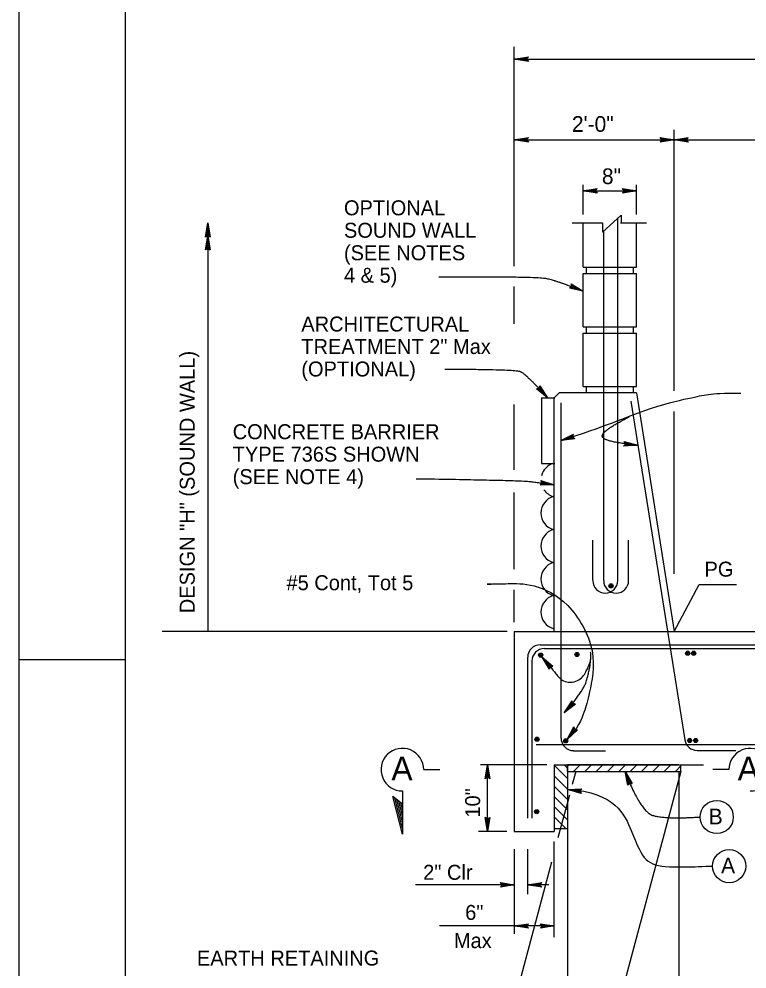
# Model space of a CAD drawing. Extents: x 0 to 68, y 0 to 44.
# Drawn here: x 0 to 13.66, y 16.2 to 34.01 of the extents above; entities that cross this region are included whole.
import ezdxf

# ---------------------------------------------------------------- set-up
doc = ezdxf.new("R2010")
doc.units = 0
for name, color, linetype in [('10 Sheet Format', 7, 'Continuous'), ('12 Coord Grid', 7, 'Continuous'), ('14 Ramp Anno', 7, 'Continuous'), ('210 Border', 7, 'Continuous'), ('212 Leaders and Dim Lines', 7, 'Continuous'), ('213 Rebar', 7, 'Continuous'), ('214 Text and Titles', 7, 'Continuous'), ('217 Rebar', 7, 'Continuous'), ('240 Concrete', 7, 'Continuous'), ('251 Masonry', 7, 'Continuous'), ('258 Not Assigned', 7, 'Continuous'), ('40 New Utility', 7, 'Continuous'), ('56 Stage 3 Anno', 7, 'Continuous')]:
    doc.layers.add(name, color=color, linetype=linetype)

msp = doc.modelspace()

# ---------------------------------------------------------------- linework, layer by layer
at = {"layer": '10 Sheet Format'}
msp.add_lwpolyline([(0, 0), (68, 0), (68, 44), (0, 44)], close=True, dxfattribs=at)
at = {"layer": '12 Coord Grid'}
for points, degree in [([(10.163, 26.104), (10.993, 26.367), (11.796, 26.729), (12.647, 26.917), (12.904, 26.973), (13.203, 26.999), (13.542, 26.993)], 3), ([(10.228, 21.001), (10.592, 21.398), (10.714, 21.841), (10.725, 22.015)], 2)]:
    msp.add_open_spline(points, degree=degree, dxfattribs=at)
at = {"layer": '14 Ramp Anno'}
for p, q in [((7.592, 19.935), (7.896, 19.935)), ((13.317, 19.935), (13.013, 19.935)), ((7.192, 18.724), (7.012, 19.432)), ((7.192, 19.286), (7.012, 19.432)), ((7.188, 19.535), (7.188, 19.535)), ((7.192, 19.535), (7.192, 18.724)), ((7.192, 18.841), (7.049, 19.402)), ((7.192, 18.957), (7.086, 19.371)), ((7.192, 19.073), (7.124, 19.341)), ((7.192, 19.19), (7.161, 19.311))]:
    msp.add_line(p, q, dxfattribs=at)
for centre, start, end in [((7.192, 19.935), 359.9995, 270), ((13.717, 19.935), 270, 180.0005)]:
    msp.add_arc(centre, 0.4, start, end, dxfattribs=at)
at = {"layer": '210 Border'}
for p, q in [((2, 2), (2, 43)), ((0, 22), (2, 22))]:
    msp.add_line(p, q, dxfattribs=at)
at = {"layer": '212 Leaders and Dim Lines'}
for p, q in [((9.292, 29.378), (9.292, 33.489)), ((9.292, 33.258), (9.555, 33.302)), ((9.292, 33.258), (9.548, 33.291)), ((9.541, 33.28), (9.292, 33.258)), ((9.534, 33.269), (9.292, 33.258)), ((9.292, 33.258), (22.792, 33.258)), ((9.528, 33.258), (9.292, 33.258)), ((9.555, 33.214), (9.292, 33.258)), ((9.292, 33.258), (9.541, 33.236)), ((9.548, 33.225), (9.292, 33.258)), ((9.292, 33.258), (9.534, 33.247)), ((9.528, 33.258), (9.541, 33.28)), ((9.541, 33.236), (9.528, 33.258)), ((9.541, 33.28), (9.555, 33.302)), ((9.541, 33.236), (9.555, 33.214)), ((12.292, 27.037), (12.292, 31.931)), ((9.292, 31.745), (9.555, 31.789)), ((9.292, 31.745), (9.548, 31.778)), ((9.541, 31.767), (9.292, 31.745)), ((9.534, 31.756), (9.292, 31.745)), ((9.292, 31.745), (12.292, 31.745)), ((9.528, 31.745), (9.292, 31.745)), ((9.555, 31.701), (9.292, 31.745)), ((9.292, 31.745), (9.541, 31.723)), ((9.548, 31.712), (9.292, 31.745)), ((9.292, 31.745), (9.534, 31.734)), ((9.528, 31.745), (9.541, 31.767)), ((9.541, 31.723), (9.528, 31.745)), ((9.541, 31.767), (9.555, 31.789)), ((9.541, 31.723), (9.555, 31.701)), ((12.043, 31.767), (12.03, 31.789)), ((12.03, 31.789), (12.292, 31.745)), ((12.292, 31.745), (12.03, 31.701)), ((12.043, 31.723), (12.03, 31.701)), ((12.036, 31.778), (12.292, 31.745)), ((12.292, 31.745), (12.036, 31.712)), ((12.292, 31.745), (12.043, 31.767)), ((12.043, 31.767), (12.057, 31.745)), ((12.043, 31.723), (12.292, 31.745)), ((12.057, 31.745), (12.043, 31.723)), ((12.292, 31.745), (12.05, 31.756)), ((12.05, 31.734), (12.292, 31.745)), ((12.057, 31.745), (12.292, 31.745)), ((12.292, 31.745), (12.555, 31.789)), ((12.292, 31.745), (12.548, 31.778)), ((12.541, 31.767), (12.292, 31.745)), ((12.534, 31.756), (12.292, 31.745)), ((12.292, 31.745), (22.792, 31.745)), ((12.528, 31.745), (12.292, 31.745)), ((12.555, 31.701), (12.292, 31.745)), ((12.292, 31.745), (12.541, 31.723)), ((12.548, 31.712), (12.292, 31.745)), ((12.292, 31.745), (12.534, 31.734)), ((12.528, 31.745), (12.541, 31.767)), ((12.541, 31.723), (12.528, 31.745)), ((12.541, 31.767), (12.555, 31.789)), ((12.541, 31.723), (12.555, 31.701)), ((10.585, 30.347), (10.585, 30.903)), ((10.585, 30.788), (10.848, 30.831)), ((10.585, 30.788), (10.841, 30.821)), ((10.834, 30.81), (10.848, 30.831)), ((11.336, 30.81), (11.323, 30.831)), ((11.323, 30.831), (11.585, 30.788)), ((11.33, 30.82), (11.585, 30.788)), ((11.585, 30.347), (11.585, 30.903)), ((10.834, 30.81), (10.585, 30.788)), ((10.827, 30.799), (10.585, 30.788)), ((10.585, 30.788), (11.585, 30.788)), ((10.821, 30.788), (10.585, 30.788)), ((10.848, 30.744), (10.585, 30.788)), ((10.585, 30.788), (10.834, 30.766)), ((10.841, 30.755), (10.585, 30.788)), ((10.585, 30.788), (10.827, 30.777)), ((10.821, 30.788), (10.834, 30.81)), ((10.834, 30.766), (10.821, 30.788)), ((10.834, 30.766), (10.848, 30.744)), ((11.585, 30.788), (11.323, 30.744)), ((11.336, 30.766), (11.323, 30.744)), ((11.585, 30.788), (11.33, 30.755)), ((11.585, 30.788), (11.336, 30.81)), ((11.336, 30.81), (11.35, 30.788)), ((11.336, 30.766), (11.585, 30.788)), ((11.35, 30.788), (11.336, 30.766)), ((11.585, 30.788), (11.343, 30.799)), ((11.343, 30.777), (11.585, 30.788)), ((11.35, 30.788), (11.585, 30.788)), ((3.501, 29.922), (3.545, 30.185)), ((3.512, 29.929), (3.545, 30.185)), ((3.545, 30.185), (3.523, 29.936)), ((3.545, 30.185), (3.534, 29.943)), ((3.545, 30.185), (3.545, 22.528)), ((3.545, 29.949), (3.545, 30.185)), ((3.545, 30.185), (3.589, 29.922)), ((3.567, 29.936), (3.545, 30.185)), ((3.556, 29.943), (3.545, 30.185)), ((3.545, 30.185), (3.578, 29.929)), ((3.501, 29.682), (3.545, 29.945)), ((3.523, 29.936), (3.501, 29.922)), ((3.512, 29.689), (3.545, 29.945)), ((3.523, 29.936), (3.545, 29.949)), ((3.545, 29.945), (3.523, 29.696)), ((3.545, 29.945), (3.534, 29.702)), ((3.545, 29.949), (3.567, 29.936)), ((3.545, 29.709), (3.545, 29.945)), ((3.545, 29.945), (3.589, 29.682)), ((3.567, 29.696), (3.545, 29.945)), ((3.556, 29.702), (3.545, 29.945)), ((3.545, 29.945), (3.578, 29.689)), ((3.567, 29.936), (3.589, 29.922)), ((3.523, 29.696), (3.501, 29.682)), ((3.523, 29.696), (3.545, 29.709)), ((3.545, 29.709), (3.567, 29.696)), ((3.567, 29.696), (3.589, 29.682)), ((10.363, 29.02), (10.359, 29.045)), ((10.359, 29.045), (10.585, 28.906)), ((9.292, 28.296), (9.292, 28.995)), ((10.346, 28.979), (10.326, 28.964)), ((10.585, 28.906), (10.326, 28.964)), ((10.585, 28.906), (10.336, 28.972)), ((10.367, 28.994), (10.346, 28.979)), ((10.346, 28.979), (10.585, 28.906)), ((10.357, 28.987), (10.585, 28.906)), ((10.361, 29.032), (10.585, 28.906)), ((10.585, 28.906), (10.363, 29.02)), ((10.363, 29.02), (10.367, 28.994)), ((10.585, 28.906), (10.365, 29.007)), ((10.367, 28.994), (10.585, 28.906)), ((9.732, 27.078), (9.707, 27.073)), ((9.917, 26.909), (9.719, 27.076)), ((9.757, 27.083), (9.732, 27.078)), ((9.732, 27.078), (9.917, 26.909)), ((9.745, 27.081), (9.917, 26.909)), ((9.764, 27.108), (9.757, 27.083)), ((9.757, 27.083), (9.917, 26.909)), ((9.917, 26.909), (9.761, 27.095)), ((9.764, 27.108), (9.771, 27.132)), ((9.917, 26.909), (9.764, 27.108)), ((9.768, 27.12), (9.917, 26.909)), ((9.771, 27.132), (9.917, 26.909)), ((9.917, 26.909), (9.707, 27.073)), ((9.292, 25.556), (9.292, 26.784)), ((12.292, 23.606), (12.292, 26.652)), ((10.163, 26.104), (10.4, 26.225)), ((10.163, 26.104), (10.397, 26.212)), ((10.394, 26.2), (10.163, 26.104)), ((10.39, 26.187), (10.163, 26.104)), ((10.387, 26.175), (10.394, 26.2)), ((10.394, 26.2), (10.4, 26.225)), ((10.387, 26.175), (10.163, 26.104)), ((10.163, 26.104), (10.397, 26.167)), ((10.163, 26.104), (10.407, 26.158)), ((10.417, 26.15), (10.163, 26.104)), ((10.426, 26.141), (10.163, 26.104)), ((10.407, 26.158), (10.387, 26.175)), ((10.407, 26.158), (10.426, 26.141)), ((11.358, 26.02), (11.343, 25.999)), ((11.608, 26.019), (11.343, 25.999)), ((11.608, 26.019), (11.35, 26.01)), ((11.362, 26.064), (11.351, 26.087)), ((11.351, 26.087), (11.608, 26.019)), ((11.356, 26.075), (11.608, 26.019)), ((11.373, 26.041), (11.358, 26.02)), ((11.358, 26.02), (11.608, 26.019)), ((11.608, 26.019), (11.362, 26.064)), ((11.362, 26.064), (11.373, 26.041)), ((11.366, 26.03), (11.608, 26.019)), ((11.608, 26.019), (11.368, 26.052)), ((11.373, 26.041), (11.608, 26.019)), ((9.799, 25.333), (9.789, 25.357)), ((9.789, 25.357), (10.042, 25.274)), ((9.809, 25.309), (9.793, 25.289)), ((9.794, 25.345), (10.042, 25.274)), ((10.042, 25.274), (9.799, 25.333)), ((9.799, 25.333), (9.809, 25.309)), ((9.801, 25.299), (10.042, 25.274)), ((10.042, 25.274), (9.804, 25.321)), ((9.809, 25.309), (10.042, 25.274)), ((9.292, 23.694), (9.292, 25.131)), ((9.793, 25.289), (9.776, 25.27)), ((10.042, 25.274), (9.776, 25.27)), ((10.042, 25.274), (9.784, 25.28)), ((9.793, 25.289), (10.042, 25.274)), ((12.292, 22.528), (12.761, 23.407)), ((12.761, 23.407), (13.459, 23.407)), ((9.292, 22.699), (9.292, 23.309)), ((9.159, 22.528), (2.683, 22.528)), ((9.966, 21.867), (9.812, 22.045)), ((9.951, 21.818), (9.812, 22.045)), ((9.812, 22.045), (10.017, 21.875)), ((9.992, 21.871), (9.812, 22.045)), ((9.812, 22.045), (9.959, 21.842)), ((9.955, 21.83), (9.812, 22.045)), ((9.812, 22.045), (9.963, 21.854)), ((9.979, 21.869), (9.812, 22.045)), ((9.812, 22.045), (10.005, 21.873)), ((9.959, 21.842), (9.951, 21.818)), ((9.959, 21.842), (9.966, 21.867)), ((9.966, 21.867), (9.992, 21.871)), ((9.992, 21.871), (10.017, 21.875)), ((10.228, 21.001), (10.374, 21.224)), ((10.228, 21.001), (10.377, 21.212)), ((10.381, 21.199), (10.228, 21.001)), ((10.381, 21.199), (10.374, 21.224)), ((10.388, 21.175), (10.381, 21.199)), ((10.384, 21.187), (10.228, 21.001)), ((10.388, 21.175), (10.228, 21.001)), ((10.228, 21.001), (10.4, 21.172)), ((10.228, 21.001), (10.413, 21.17)), ((10.425, 21.167), (10.228, 21.001)), ((10.438, 21.165), (10.228, 21.001)), ((10.413, 21.17), (10.388, 21.175)), ((10.413, 21.17), (10.438, 21.165)), ((10.284, 20.503), (10.411, 20.737)), ((10.284, 20.503), (10.415, 20.724)), ((10.42, 20.712), (10.284, 20.503)), ((10.424, 20.7), (10.284, 20.503)), ((10.429, 20.688), (10.284, 20.503)), ((10.284, 20.503), (10.442, 20.687)), ((10.284, 20.503), (10.455, 20.685)), ((10.467, 20.684), (10.284, 20.503)), ((10.48, 20.683), (10.284, 20.503)), ((10.42, 20.712), (10.411, 20.737)), ((10.429, 20.688), (10.42, 20.712)), ((10.455, 20.685), (10.429, 20.688)), ((10.455, 20.685), (10.48, 20.683)), ((9.902, 20.028), (8.658, 20.028)), ((8.746, 19.765), (8.79, 20.028)), ((8.757, 19.772), (8.79, 20.028)), ((8.79, 20.028), (8.768, 19.779)), ((8.79, 20.028), (8.779, 19.785)), ((8.79, 18.778), (8.79, 20.028)), ((8.79, 19.792), (8.79, 20.028)), ((8.79, 20.028), (8.834, 19.765)), ((8.812, 19.779), (8.79, 20.028)), ((8.801, 19.785), (8.79, 20.028)), ((8.79, 20.028), (8.823, 19.772)), ((10.292, 19.903), (10.292, 20.028)), ((8.768, 19.779), (8.746, 19.765)), ((8.768, 19.779), (8.79, 19.792)), ((8.79, 19.792), (8.812, 19.779)), ((8.812, 19.779), (8.834, 19.765)), ((11.453, 19.682), (11.37, 19.903)), ((11.421, 19.642), (11.37, 19.903)), ((11.37, 19.903), (11.503, 19.673)), ((11.478, 19.677), (11.37, 19.903)), ((11.37, 19.903), (11.437, 19.662)), ((11.429, 19.652), (11.37, 19.903)), ((11.37, 19.903), (11.445, 19.672)), ((11.466, 19.68), (11.37, 19.903)), ((11.37, 19.903), (11.491, 19.675)), ((11.437, 19.662), (11.421, 19.642)), ((11.437, 19.662), (11.453, 19.682)), ((11.453, 19.682), (11.478, 19.677)), ((11.478, 19.677), (11.503, 19.673)), ((10.292, 19.566), (10.558, 19.578)), ((10.292, 19.566), (10.55, 19.567)), ((10.526, 19.537), (10.292, 19.566)), ((10.547, 19.491), (10.292, 19.566)), ((10.542, 19.557), (10.292, 19.566)), ((10.292, 19.566), (10.537, 19.514)), ((10.542, 19.502), (10.292, 19.566)), ((10.292, 19.566), (10.531, 19.526)), ((10.534, 19.547), (10.292, 19.566)), ((10.526, 19.537), (10.542, 19.557)), ((10.537, 19.514), (10.526, 19.537)), ((10.537, 19.514), (10.547, 19.491)), ((10.542, 19.557), (10.558, 19.578)), ((8.768, 19.027), (8.746, 19.04)), ((8.79, 18.778), (8.746, 19.04)), ((8.79, 18.778), (8.757, 19.033)), ((8.768, 19.027), (8.79, 18.778)), ((8.79, 19.013), (8.768, 19.027)), ((8.779, 19.02), (8.79, 18.778)), ((8.834, 19.04), (8.79, 18.778)), ((8.823, 19.033), (8.79, 18.778)), ((8.79, 18.778), (8.812, 19.027)), ((8.812, 19.027), (8.79, 19.013)), ((8.79, 18.778), (8.801, 19.02)), ((8.79, 19.013), (8.79, 18.778)), ((8.812, 19.027), (8.834, 19.04)), ((9.152, 18.778), (8.62, 18.778)), ((10.042, 16.795), (10.042, 18.589)), ((9.292, 18.445), (9.292, 16.855)), ((9.542, 18.445), (9.542, 17.603)), ((9.043, 17.795), (9.03, 17.817)), ((9.03, 17.817), (9.292, 17.773)), ((9.542, 17.773), (9.805, 17.817)), ((9.791, 17.795), (9.805, 17.817)), ((9.292, 17.773), (7.439, 17.773)), ((9.292, 17.773), (9.03, 17.729)), ((9.043, 17.751), (9.03, 17.729)), ((9.036, 17.806), (9.292, 17.773)), ((9.292, 17.773), (9.036, 17.74)), ((9.292, 17.773), (9.043, 17.795)), ((9.043, 17.795), (9.057, 17.773)), ((9.043, 17.751), (9.292, 17.773)), ((9.057, 17.773), (9.043, 17.751)), ((9.292, 17.773), (9.05, 17.784)), ((9.05, 17.762), (9.292, 17.773)), ((9.057, 17.773), (9.292, 17.773)), ((9.542, 17.773), (9.798, 17.806)), ((9.791, 17.795), (9.542, 17.773)), ((9.785, 17.784), (9.542, 17.773)), ((9.942, 17.773), (9.542, 17.773)), ((9.778, 17.773), (9.542, 17.773)), ((9.805, 17.729), (9.542, 17.773)), ((9.542, 17.773), (9.791, 17.751)), ((9.798, 17.74), (9.542, 17.773)), ((9.542, 17.773), (9.785, 17.762)), ((9.778, 17.773), (9.791, 17.795)), ((9.791, 17.751), (9.778, 17.773)), ((9.791, 17.751), (9.805, 17.729)), ((9.292, 17.004), (7.889, 17.004)), ((9.292, 17.004), (9.555, 17.047)), ((9.292, 17.004), (9.548, 17.036)), ((9.541, 17.025), (9.292, 17.004)), ((9.534, 17.014), (9.292, 17.004)), ((10.042, 17.004), (9.292, 17.004)), ((9.528, 17.004), (9.292, 17.004)), ((9.555, 16.96), (9.292, 17.004)), ((9.292, 17.004), (9.541, 16.982)), ((9.548, 16.971), (9.292, 17.004)), ((9.292, 17.004), (9.534, 16.993)), ((9.528, 17.004), (9.541, 17.025)), ((9.541, 16.982), (9.528, 17.004)), ((9.541, 17.025), (9.555, 17.047)), ((9.541, 16.982), (9.555, 16.96)), ((9.793, 17.025), (9.78, 17.047)), ((9.78, 17.047), (10.042, 17.004)), ((10.042, 17.004), (9.78, 16.96)), ((9.793, 16.982), (9.78, 16.96)), ((9.786, 17.036), (10.042, 17.004)), ((10.042, 17.004), (9.786, 16.971)), ((10.042, 17.004), (9.793, 17.025)), ((9.793, 17.025), (9.807, 17.004)), ((9.793, 16.982), (10.042, 17.004)), ((9.807, 17.004), (9.793, 16.982)), ((10.042, 17.004), (9.8, 17.014)), ((9.8, 16.993), (10.042, 17.004)), ((9.807, 17.004), (10.042, 17.004))]:
    msp.add_line(p, q, dxfattribs=at)
for points, degree in [([(7.875, 29.177), (9.666, 29.184), (10.076, 29.113), (10.585, 28.906)], 2), ([(7.989, 27.444), (9.311, 27.444), (9.508, 27.355), (9.917, 26.909)], 2), ([(11.608, 26.019), (10.953, 26.079), (10.929, 26.292), (11.448, 26.548)], 2), ([(7.452, 25.391), (9.391, 25.361), (9.757, 25.317), (10.042, 25.274)], 2), ([(8.866, 23.413), (8.73, 23.412), (8.824, 23.415), (9.148, 23.423), (9.633, 23.434), (10.313, 23.119), (10.876, 22.153), (10.679, 21.287), (10.626, 21.056), (10.48, 20.701), (10.284, 20.503)], 3), ([(9.814, 22.045), (9.909, 21.934), (9.99, 21.838), (10.055, 21.755), (10.221, 21.544), (10.538, 21.591), (10.653, 21.803), (10.706, 21.93), (10.717, 21.955), (10.723, 21.98), (10.724, 22.003), (10.725, 22.019), (10.726, 22.052), (10.725, 22.102), (10.725, 22.117), (10.724, 22.129), (10.723, 22.139)], 3), ([(11.37, 19.903), (11.658, 19.139), (12.147, 19.007), (12.771, 19.047)], 2), ([(10.292, 19.567), (11.188, 19.512), (11.544, 18.658), (11.723, 18.189), (12.137, 18.095), (12.936, 18.125), (12.962, 18.126), (12.987, 18.126), (13.011, 18.127)], 3)]:
    msp.add_open_spline(points, degree=degree, dxfattribs=at)
at = {"layer": '213 Rebar'}
for centre, radius in [((11.106, 23.381), 0.0392), ((11.106, 23.381), 0.0292), ((11.106, 23.381), 0.0146), ((9.787, 22.083), 0.0392), ((9.787, 22.083), 0.0292), ((9.787, 22.083), 0.0146), ((10.468, 22.094), 0.0392), ((10.468, 22.094), 0.0292), ((10.468, 22.094), 0.0146), ((12.545, 22.118), 0.0392), ((12.545, 22.118), 0.0292), ((12.545, 22.118), 0.0146), ((12.656, 22.118), 0.0392), ((12.656, 22.118), 0.0292), ((12.656, 22.118), 0.0146), ((9.717, 20.506), 0.0392), ((9.717, 20.506), 0.0292), ((9.717, 20.506), 0.0146), ((10.256, 20.475), 0.0392), ((10.256, 20.475), 0.0292), ((10.256, 20.475), 0.0146), ((12.582, 20.482), 0.0392), ((12.582, 20.482), 0.0292), ((12.582, 20.482), 0.0146), ((12.693, 20.482), 0.0392), ((12.693, 20.482), 0.0292), ((12.693, 20.482), 0.0146), ((9.712, 19.148), 0.0392), ((9.712, 19.148), 0.0292), ((9.712, 19.148), 0.0146)]:
    msp.add_circle(centre, radius, dxfattribs=at)
at = {"layer": '214 Text and Titles'}
for p, q in [((10.292, 20.004), (10.316, 20.028)), ((10.403, 19.903), (10.528, 20.028)), ((10.616, 19.903), (10.74, 20.028)), ((10.828, 19.903), (10.953, 20.028)), ((11.04, 19.903), (11.165, 20.028)), ((11.252, 19.903), (11.377, 20.028)), ((11.464, 19.903), (11.589, 20.028)), ((11.676, 19.903), (11.801, 20.028)), ((11.888, 19.903), (12.013, 20.028)), ((12.1, 19.903), (12.225, 20.028)), ((12.313, 19.903), (12.417, 20.007)), ((10.292, 19.903), (10.292, 14.324)), ((10.292, 19.903), (12.417, 19.903)), ((10.445, 19.903), (10.38, 19.659)), ((12.417, 19.903), (10.914, 14.294)), ((12.376, 19.903), (12.376, 14.223)), ((10.325, 19.455), (10.111, 18.655)), ((9.988, 18.198), (8.942, 14.294))]:
    msp.add_line(p, q, dxfattribs=at)
for centre in [(13.089, 19.047), (13.322, 18.127)]:
    msp.add_circle(centre, 0.311, dxfattribs=at)
at = {"layer": '217 Rebar'}
for p, q in [((11.233, 23.48), (11.233, 30.279)), ((10.968, 23.48), (10.968, 30.03)), ((10.167, 26.811), (10.167, 20.526)), ((11.476, 26.846), (12.491, 20.493)), ((10.767, 23.489), (10.767, 24.239)), ((11.434, 23.489), (11.434, 24.239)), ((9.774, 22.278), (17.792, 22.278)), ((9.856, 22.206), (22.417, 22.206)), ((9.542, 22.043), (9.542, 19.028)), ((9.621, 21.972), (9.621, 19.028)), ((22.417, 20.403), (9.703, 20.403)), ((10.402, 20.291), (11.001, 20.291)), ((12.722, 20.296), (13.449, 20.296))]:
    msp.add_line(p, q, dxfattribs=at)
for centre, start, end in [((10.998, 23.481), 180, 0), ((11.202, 23.481), 180, 0), ((9.777, 22.043), 90, 180), ((9.856, 21.972), 90, 180), ((10.402, 20.526), 180, 270), ((12.722, 20.53), 189.0748, 270)]:
    msp.add_arc(centre, 0.234, start, end, dxfattribs=at)
at = {"layer": '240 Concrete'}
for p, q in [((9.799, 26.909), (9.799, 25.675)), ((9.799, 26.909), (10.049, 26.909)), ((9.799, 25.675), (10.049, 25.675)), ((9.292, 22.528), (9.292, 18.778)), ((9.292, 22.528), (17.396, 22.528)), ((10.042, 20.028), (10.042, 18.778)), ((10.042, 20.028), (12.838, 20.028)), ((9.292, 18.778), (10.042, 18.778))]:
    msp.add_line(p, q, dxfattribs=at)
for centre, start, end in [((10.114, 25.366), 106.2602, 165.7601), ((10.114, 25.366), 214.4538, 253.7398), ((10.114, 24.746), 106.2602, 253.7398), ((10.114, 24.127), 106.2602, 253.7398), ((10.114, 23.508), 106.2602, 253.7398), ((10.114, 22.889), 106.2602, 253.7398)]:
    msp.add_arc(centre, 0.323, start, end, dxfattribs=at)
at = {"layer": '251 Masonry'}
for p, q in [((10.944, 30.016), (11.294, 30.334)), ((11.294, 30.334), (11.294, 30.185)), ((10.377, 30.185), (10.944, 30.185)), ((10.585, 29.357), (10.585, 30.185)), ((10.944, 30.185), (10.944, 30.016)), ((11.285, 30.185), (11.773, 30.185)), ((11.585, 29.357), (11.585, 30.185)), ((10.585, 29.357), (11.585, 29.357)), ((10.585, 28.237), (10.585, 29.237)), ((10.585, 29.237), (11.585, 29.237)), ((10.645, 29.237), (10.645, 29.357)), ((11.525, 29.237), (11.525, 29.357)), ((11.585, 28.237), (11.585, 29.237)), ((10.585, 28.237), (11.585, 28.237)), ((10.645, 28.117), (10.645, 28.237)), ((11.525, 28.117), (11.525, 28.237)), ((10.585, 28.117), (11.585, 28.117)), ((10.585, 27.117), (10.585, 28.117)), ((11.585, 27.117), (11.585, 28.117)), ((10.585, 27.117), (11.585, 27.117)), ((10.645, 27.002), (10.645, 27.117)), ((11.525, 27.002), (11.525, 27.117))]:
    msp.add_line(p, q, dxfattribs=at)
at = {"layer": '258 Not Assigned'}
for p, q in [((10.292, 19.769), (10.042, 20.019)), ((10.292, 19.965), (10.229, 20.028)), ((12.376, 20.028), (10.292, 20.028)), ((10.292, 20.028), (10.292, 19.75)), ((12.418, 19.905), (12.418, 20.03)), ((10.292, 19.572), (10.042, 19.822)), ((10.292, 19.376), (10.042, 19.626)), ((10.292, 19.179), (10.042, 19.429)), ((10.297, 18.989), (10.047, 19.239)), ((10.256, 18.833), (10.047, 19.043)), ((10.042, 18.833), (10.292, 18.833)), ((10.06, 18.833), (10.047, 18.846))]:
    msp.add_line(p, q, dxfattribs=at)
at = {"layer": '40 New Utility'}
for p, q in [((10.136, 27.003), (10.042, 26.909)), ((10.042, 22.528), (10.042, 26.909)), ((11.584, 27.003), (10.136, 27.003)), ((11.584, 27.003), (12.292, 22.528))]:
    msp.add_line(p, q, dxfattribs=at)

# ---------------------------------------------------------------- texts
at = {"layer": '214 Text and Titles'}
for s, height, p in [('2\'-0" ', 0.2946, (10.372, 31.894)), ('8" ', 0.2946, (10.935, 30.914)), ('OPTIONAL', 0.2808, (6.096, 30.329)), ('SOUND WALL', 0.2808, (6.096, 29.908)), ('(SEE NOTES', 0.2808, (6.096, 29.486)), ('4 & 5)', 0.2808, (6.096, 29.065)), ('ARCHITECTURAL', 0.2808, (5.296, 28.15)), ('TREATMENT 2" Max', 0.2808, (5.296, 27.728)), ('(OPTIONAL)', 0.2808, (5.296, 27.307)), ('CONCRETE BARRIER', 0.2808, (4.009, 26.131)), ('TYPE 736S SHOWN', 0.2808, (4.009, 25.71)), ('(SEE NOTE 4)', 0.2808, (4.009, 25.288)), ('PG', 0.2808, (12.859, 23.554)), ('#5 Cont, Tot 5', 0.2808, (5.018, 23.3)), ('A', 0.448, (6.985, 19.732)), ('A', 0.448, (13.481, 19.732)), ('B', 0.295, (12.938, 18.909)), ('A', 0.295, (13.17, 17.99)), ('2" Clr', 0.2808, (7.582, 17.87)), ('6"', 0.2808, (8.37, 17.118)), ('Max', 0.2808, (8.158, 16.589)), ('EARTH RETAINING', 0.2808, (3.338, 16.262))]:
    msp.add_text(s, height=height, dxfattribs=at).set_placement(p)
msp.add_text('DESIGN "H" (SOUND WALL)', height=0.2808, rotation=90, dxfattribs=at).set_placement((3.296, 22.868))
at = {"layer": '56 Stage 3 Anno'}
msp.add_text('10"', height=0.28, rotation=90, dxfattribs=at).set_placement((8.65, 19.037))

doc.saveas('drawing.dxf')
